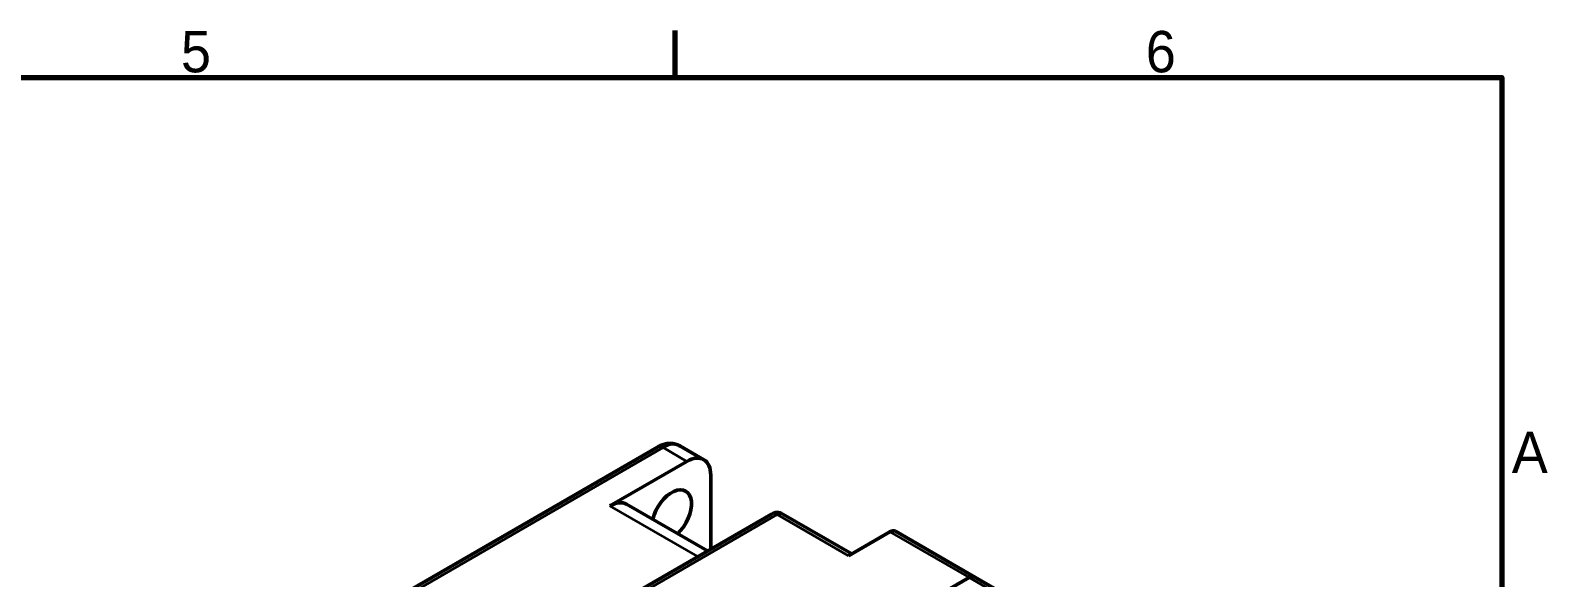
# Model space of a CAD drawing. Header units: millimetres. Extents: x 583 to 1920, y -107 to 363.
# Drawn here: x 955.6 to 1091, y 305.9 to 354.7 of the extents above; entities that cross this region are included whole.
import ezdxf

# ---------------------------------------------------------------- set-up
doc = ezdxf.new("R2010")
doc.units = ezdxf.units.MM
doc.header["$LTSCALE"] = 1.2
for name, color, linetype, lineweight in [('경계(ISO)', 7, 'Continuous', 70), ('외형선(ISO)', 7, 'Continuous', 50), ('좁은 외형선(ISO)', 7, 'Continuous', 35)]:
    doc.layers.add(name, color=color, linetype=linetype, lineweight=lineweight)
doc.styles.add('레이블 문자 (JIS)', font='')
doc.styles.get('레이블 문자 (JIS)').set_extended_font_data('Gulim')

# ---------------------------------------------------------------- blocks, each defined once
blk = doc.blocks.new('경계 Default Border')
at = {"layer": '경계(ISO)'}
blk.add_line((350, 287), (350, 290.4), dxfattribs=at)
at = {"layer": '경계(ISO)', "flags": 128}
blk.add_lwpolyline([(10, 10), (10, 287), (410, 287), (410, 10), (10, 10)], dxfattribs=at)
at = {"layer": '경계(ISO)', "char_height": 3, "attachment_point": 7, "style": '레이블 문자 (JIS)'}
for s, insert in [('5', (314.13, 287.33)), ('6', (384.15, 287.33)), ('A', (410.71, 258.29))]:
    blk.add_mtext(s, dxfattribs=dict(at, insert=insert))

msp = doc.modelspace()

# ---------------------------------------------------------------- linework, layer by layer
at = {"layer": '외형선(ISO)', "color": 0}
for p, q in [((984.9122, 302.1471), (1011.5702, 317.5381)), ((1015.6915, 316.4124), (1013.5702, 317.6371)), ((1007.3113, 312.2915), (1014.1915, 316.2638)), ((1016.3128, 315.0391), (1016.3128, 308.437)), ((1004.2399, 301.4668), (1021.7288, 311.564)), ((1016.0288, 308.2731), (1008.8113, 312.4401)), ((1028.8857, 308.0093), (1022.7288, 311.564)), ((1028.5928, 307.8402), (1032.2934, 309.9768)), ((1039.8645, 305.9438), (1032.7934, 310.0263)), ((1039.3645, 305.8943), (1034.0829, 302.845)), ((1039.3645, 305.8943), (1034.0829, 302.845)), ((1050.4711, 299.8201), (1039.8645, 305.9438))]:
    msp.add_line(p, q, dxfattribs=at)
msp.add_arc((1022.2288, 310.698), 1, 60, 120, dxfattribs=at)
for centre, major_axis, start_param, end_param in [((1014.1915, 313.8143), (1.5, 2.5981), 5.49778714, 7.06858347), ((1012.8268, 311.4506), (1.25, 2.1651), 4.23407084, 8.33229977), ((1007.3113, 309.8421), (1.5, 2.5981), 0, 0.78539816), ((1032.2934, 309.1603), (0.5, 0.866), 0, 0.78539816), ((1039.3645, 305.0778), (0.5, 0.866), 0, 0.78539816), ((1039.3645, 305.0778), (0.5, 0.866), 0, 0.78539816)]:
    msp.add_ellipse(centre, major_axis=major_axis, ratio=0.57735027, start_param=start_param, end_param=end_param, dxfattribs=at)
msp.add_open_spline([(1011.5702, 317.5381), (1011.6835, 317.6035), (1011.8014, 317.6614), (1012.0475, 317.7584), (1012.1756, 317.7976), (1012.4424, 317.8516), (1012.5811, 317.8663), (1012.8653, 317.8631), (1013.0109, 317.8451), (1013.298, 317.77), (1013.4393, 317.7127), (1013.5702, 317.6371)], degree=3, knots=[4.71238898, 4.71238898, 4.71238898, 4.71238898, 4.869468613, 4.869468613, 5.026548246, 5.026548246, 5.183627878, 5.183627878, 5.340707511, 5.340707511, 5.497787144, 5.497787144, 5.497787144, 5.497787144], dxfattribs=at)
at = {"layer": '좁은 외형선(ISO)', "color": 0}
for p, q in [((985.4122, 302.0976), (1012.0702, 317.4886)), ((1014.1915, 316.2638), (1012.0702, 317.4886)), ((1004.7399, 301.4172), (1022.2288, 311.5145)), ((1015.1502, 307.7658), (1007.3113, 312.2915)), ((1022.2288, 311.5145), (1028.5928, 307.8402)), ((1032.2934, 309.9768), (1039.3645, 305.8943)), ((1039.3645, 305.8943), (1049.9711, 299.7706))]:
    msp.add_line(p, q, dxfattribs=at)
for centre, major_axis, start_param, end_param in [((1012.0702, 316.6721), (-0.5, 0.866), 5.49778714, 6.28318531), ((1012.0702, 315.0391), (1.5, 2.5981), 0, 0.78539816), ((1022.2288, 310.698), (-0.5, 0.866), 5.49778714, 6.28318531), ((1022.2288, 310.698), (0.5, 0.866), 0, 0.78539816)]:
    msp.add_ellipse(centre, major_axis=major_axis, ratio=0.57735027, start_param=start_param, end_param=end_param, dxfattribs=at)

# ---------------------------------------------------------------- block references
at = {"color": 0, "xscale": 1.2289725, "yscale": 1.2289725, "zscale": 1.2289725}
msp.add_blockref('경계 Default Border', (583.0035, -2.2186), dxfattribs=at)

doc.saveas('drawing.dxf')
